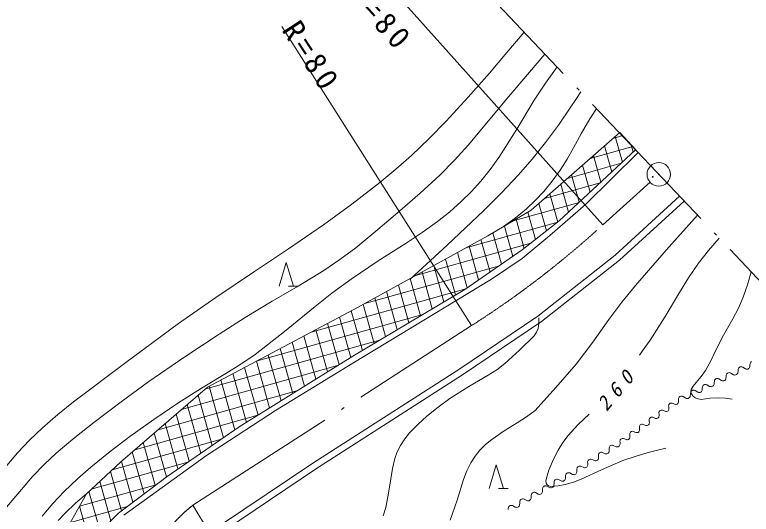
# Model space of a CAD drawing. Units: millimetres, scale not verified. Extents: x 46589 to 686589, y 5897 to 365897.
# Drawn here: x 236320 to 292545, y 261372 to 299456 of the extents above; entities that cross this region are included whole.
import ezdxf

# ---------------------------------------------------------------- set-up
doc = ezdxf.new("R2010")
doc.units = ezdxf.units.MM
doc.header["$LTSCALE"] = 1000
doc.linetypes.add('LONG_DASHED_DOTTED', pattern=[15.25, 12, -1.5, 0.25, -1.5])
doc.layers.add('S-SUV', color=7, linetype='Continuous', lineweight=13)
doc.styles.add('ＭＳ ゴシック', font='')
doc.styles.get('ＭＳ ゴシック').set_extended_font_data('MS Gothic')

msp = doc.modelspace()

# ---------------------------------------------------------------- linework, layer by layer
at = {"layer": 'S-SUV', "linetype": 'LONG_DASHED_DOTTED'}
for p, q in [((299176, 272841), (268824, 304870)), ((284818, 286684), (281223, 283445)), ((249916, 262054), (271200, 275761))]:
    msp.add_line(p, q, dxfattribs=at)
at = {"layer": 'S-SUV'}
for p, q in [((263041, 303715), (281223, 283445)), ((256719, 298567), (271200, 275761)), ((273889, 296568), (275201, 298140)), ((272562, 295009), (273889, 296568)), ((273863, 293011), (276791, 296462)), ((277724, 295478), (276829, 294228)), ((270927, 293161), (272562, 295009)), ((276829, 294228), (275984, 292944)), ((279158, 292991), (279535, 293567)), ((269247, 291352), (270927, 293161)), ((270948, 289545), (273863, 293011)), ((275984, 292944), (274657, 290745)), ((278782, 292425), (279158, 292991)), ((277828, 291046), (278782, 292425)), ((280225, 291528), (280475, 291911)), ((280475, 291911), (280737, 292299)), ((267951, 290018), (269247, 291352)), ((279574, 290433), (280225, 291528)), ((274657, 290745), (273273, 288569)), ((276830, 289707), (277828, 291046)), ((275744, 284547), (282501, 290483)), ((278979, 289314), (279574, 290433)), ((281983, 290028), (282731, 290238)), ((282716, 288219), (282164, 290186)), ((282501, 290483), (283736, 289165)), ((266620, 288734), (267951, 290018)), ((275818, 288454), (276830, 289707)), ((269880, 288366), (270948, 289545)), ((283720, 289151), (277891, 283746)), ((278494, 288442), (278979, 289314)), ((280246, 288501), (283501, 289415)), ((281891, 287455), (281330, 289454)), ((283540, 288983), (283383, 289541)), ((265421, 287677), (266620, 288734)), ((273273, 288569), (272605, 287646)), ((274767, 287248), (275818, 288454)), ((277957, 287599), (278494, 288442)), ((279896, 284984), (283916, 288945)), ((281067, 286691), (280497, 288722)), ((268768, 287230), (269880, 288366)), ((278508, 286975), (282618, 288129)), ((280243, 285927), (279664, 287990)), ((264182, 286665), (265421, 287677)), ((272605, 287646), (271889, 286760)), ((277355, 286776), (277957, 287599)), ((267261, 285843), (268768, 287230)), ((271889, 286760), (271172, 285967)), ((273473, 285873), (274767, 287248)), ((276704, 285989), (277355, 286776)), ((279419, 285163), (278831, 287259)), ((262044, 285018), (264182, 286665)), ((276770, 285449), (281011, 286639)), ((278595, 284398), (277997, 286527)), ((265711, 284499), (267261, 285843)), ((271172, 285967), (270404, 285209)), ((272135, 284539), (273473, 285873)), ((276058, 285293), (276704, 285989)), ((277766, 283648), (277164, 285795)), ((270404, 285209), (269528, 284435)), ((274358, 283733), (279405, 285150)), ((275378, 284647), (276058, 285293)), ((276915, 282980), (276331, 285063)), ((287073, 285612), (282165, 281127)), ((287417, 285249), (282488, 280745)), ((259881, 283428), (262044, 285018)), ((264048, 283075), (265711, 284499)), ((269324, 281882), (272135, 284539)), ((272426, 282599), (275744, 284547)), ((274519, 283952), (275378, 284647)), ((277159, 282613), (279896, 284984)), ((269528, 284435), (268604, 283699)), ((273622, 283302), (274519, 283952)), ((276064, 282312), (275480, 284392)), ((288432, 284179), (286044, 281518)), ((257223, 281598), (259881, 283428)), ((268604, 283699), (267420, 282843)), ((270768, 281687), (277772, 283653)), ((275213, 281644), (274589, 283869)), ((277891, 283746), (275060, 281524)), ((262346, 281697), (264048, 283075)), ((267420, 282843), (266193, 282031)), ((273475, 280435), (272805, 282822)), ((274346, 281033), (273697, 283345)), ((262206, 276979), (272426, 282599)), ((272605, 279836), (271909, 282315)), ((275067, 280874), (277159, 282613)), ((290096, 282423), (289283, 281486)), ((261144, 280799), (262346, 281697)), ((266193, 282031), (264076, 280689)), ((266472, 279270), (269324, 281882)), ((266911, 279566), (275712, 282036)), ((271734, 279237), (271009, 281820)), ((254538, 279821), (257223, 281598)), ((270863, 278639), (270109, 281325)), ((275060, 281524), (270677, 278511)), ((276241, 276473), (282165, 281127)), ((286044, 281518), (283699, 278815)), ((289283, 281486), (288511, 280505)), ((259909, 279950), (261144, 280799)), ((264076, 280689), (261995, 279299)), ((269977, 278095), (269210, 280830)), ((272717, 279297), (275067, 280874)), ((282488, 280745), (276536, 276068)), ((256494, 278762), (257043, 280558)), ((257043, 280558), (257592, 278762)), ((263054, 277445), (273316, 280325)), ((269087, 277566), (268310, 280335)), ((288511, 280505), (287764, 279409)), ((251659, 277891), (254538, 279821)), ((257948, 278758), (259909, 279950)), ((268197, 277037), (267410, 279841)), ((292530, 279855), (292255, 278876)), ((261995, 279299), (260539, 278230)), ((262128, 272892), (272717, 279297)), ((267307, 276508), (266510, 279346)), ((287764, 279409), (287059, 278267)), ((292255, 278876), (291921, 277913)), ((255964, 277622), (257948, 278758)), ((257218, 278762), (257938, 278762)), ((258939, 275252), (270763, 278570)), ((270677, 278511), (262123, 273427)), ((265526, 275450), (264711, 278356)), ((266417, 275979), (265611, 278851)), ((283699, 278815), (282669, 277539)), ((248814, 275912), (251659, 277891)), ((260539, 278230), (259118, 277111)), ((264636, 274921), (263811, 277861)), ((287059, 278267), (285964, 276447)), ((291921, 277913), (291558, 277092)), ((253919, 276385), (255964, 277622)), ((263746, 274392), (262911, 277367)), ((282669, 277539), (281682, 276220)), ((251034, 271073), (262206, 276979)), ((259118, 277111), (256919, 275313)), ((262856, 273863), (262010, 276875)), ((291558, 277092), (291133, 276282)), ((251915, 275102), (253919, 276385)), ((254751, 273038), (267477, 276609)), ((261967, 273330), (261106, 276397)), ((270233, 272411), (276241, 276473)), ((276536, 276068), (270508, 271993)), ((276331, 276356), (276334, 275940)), ((281682, 276220), (280452, 274495)), ((285964, 276447), (284815, 274654)), ((291133, 276282), (290418, 275020)), ((244795, 272943), (248814, 275912)), ((261083, 272779), (260202, 275919)), ((276275, 275537), (276156, 275254)), ((276334, 275940), (276275, 275537)), ((249222, 273320), (251915, 275102)), ((256919, 275313), (254686, 273564)), ((259314, 271678), (258393, 274963)), ((260199, 272229), (259297, 275441)), ((275975, 274984), (274855, 273879)), ((276156, 275254), (275975, 274984)), ((290418, 275020), (289783, 273778)), ((250833, 270900), (264166, 274641)), ((258430, 271128), (257488, 274485)), ((280452, 274495), (279176, 272808)), ((284815, 274654), (284428, 274084)), ((257546, 270577), (256584, 274007)), ((274855, 273879), (273731, 272854)), ((284428, 274084), (284025, 273512)), ((246562, 271487), (249222, 273320)), ((262123, 273427), (253459, 268033)), ((254686, 273564), (253575, 272804)), ((256662, 270027), (255679, 273529)), ((289783, 273778), (289457, 273061)), ((240809, 269942), (244795, 272943)), ((249048, 269360), (260960, 272703)), ((253575, 272804), (252429, 272093)), ((255778, 269476), (254775, 273050)), ((256238, 269287), (262128, 272892)), ((273731, 272854), (273118, 272392)), ((279176, 272808), (277637, 271026)), ((289457, 273061), (289055, 272327)), ((292435, 272627), (292448, 272746)), ((292448, 272746), (292460, 272865)), ((292460, 272865), (292476, 272924)), ((292476, 272924), (292508, 272979)), ((292508, 272979), (292560, 273024)), ((254894, 268926), (253870, 272572)), ((259076, 265272), (270233, 272411)), ((273118, 272392), (272454, 271967)), ((289055, 272327), (288729, 271868)), ((290689, 272087), (290740, 272132)), ((290740, 272132), (290797, 272160)), ((290797, 272160), (290857, 272169)), ((290857, 272169), (290922, 272164)), ((290922, 272164), (290981, 272140)), ((290981, 272140), (291184, 272014)), ((291507, 272127), (291526, 272181)), ((291526, 272181), (291538, 272300)), ((291538, 272300), (291550, 272419)), ((291550, 272419), (291566, 272478)), ((291566, 272478), (291599, 272533)), ((291599, 272533), (291650, 272578)), ((291650, 272578), (291707, 272606)), ((291707, 272606), (291767, 272615)), ((291767, 272615), (291831, 272610)), ((291831, 272610), (291891, 272586)), ((291891, 272586), (292094, 272460)), ((292094, 272460), (292154, 272441)), ((292154, 272441), (292207, 272431)), ((292207, 272431), (292275, 272442)), ((292275, 272442), (292339, 272473)), ((292339, 272473), (292388, 272517)), ((292388, 272517), (292417, 272573)), ((292417, 272573), (292435, 272627)), ((252429, 272093), (250590, 270998)), ((253130, 267807), (252061, 271616)), ((254010, 268375), (252966, 272094)), ((270508, 271993), (259350, 264854)), ((272454, 271967), (270976, 271108)), ((288729, 271868), (288327, 271410)), ((289730, 271526), (289747, 271585)), ((289747, 271585), (289779, 271640)), ((289779, 271640), (289830, 271685)), ((289830, 271685), (289887, 271713)), ((289887, 271713), (289947, 271723)), ((289947, 271723), (290012, 271718)), ((290012, 271718), (290072, 271694)), ((290072, 271694), (290275, 271568)), ((290275, 271568), (290334, 271549)), ((290456, 271549), (290519, 271580)), ((290519, 271580), (290568, 271624)), ((290568, 271624), (290597, 271681)), ((290597, 271681), (290616, 271735)), ((290616, 271735), (290628, 271854)), ((290628, 271854), (290640, 271973)), ((290640, 271973), (290657, 272031)), ((290657, 272031), (290689, 272087)), ((291184, 272014), (291244, 271995)), ((291244, 271995), (291297, 271985)), ((291297, 271985), (291366, 271995)), ((291366, 271995), (291429, 272027)), ((291429, 272027), (291478, 272070)), ((291478, 272070), (291507, 272127)), ((244398, 265350), (251034, 271073)), ((244433, 269950), (246562, 271487)), ((252259, 267211), (251157, 271138)), ((270976, 271108), (269525, 270194)), ((277637, 271026), (276058, 269293)), ((288109, 271145), (287963, 270878)), ((288327, 271410), (288109, 271145)), ((288808, 270961), (288821, 271080)), ((288821, 271080), (288837, 271139)), ((288837, 271139), (288869, 271194)), ((288869, 271194), (288920, 271239)), ((288920, 271239), (288977, 271267)), ((288977, 271267), (289037, 271277)), ((289037, 271277), (289102, 271272)), ((289102, 271272), (289162, 271247)), ((289162, 271247), (289365, 271121)), ((289365, 271121), (289425, 271103)), ((289425, 271103), (289478, 271092)), ((289478, 271092), (289546, 271103)), ((289546, 271103), (289610, 271134)), ((289610, 271134), (289659, 271178)), ((289659, 271178), (289687, 271234)), ((289687, 271234), (289706, 271289)), ((289706, 271289), (289718, 271407)), ((289718, 271407), (289730, 271526)), ((290334, 271549), (290388, 271538)), ((290388, 271538), (290456, 271549)), ((247262, 267820), (257923, 270812)), ((250590, 270998), (248778, 269849)), ((251388, 266614), (250311, 270450)), ((287886, 270396), (287898, 270515)), ((287898, 270515), (287911, 270634)), ((287911, 270634), (287927, 270693)), ((287927, 270693), (287959, 270748)), ((287963, 270878), (287936, 270718)), ((287936, 270718), (287972, 270562)), ((287959, 270748), (288010, 270793)), ((287972, 270562), (288087, 270400)), ((288010, 270793), (288067, 270821)), ((288067, 270821), (288127, 270830)), ((288127, 270830), (288192, 270825)), ((288192, 270825), (288252, 270801)), ((288252, 270801), (288455, 270675)), ((288455, 270675), (288515, 270656)), ((288515, 270656), (288568, 270646)), ((288568, 270646), (288636, 270657)), ((288636, 270657), (288700, 270688)), ((288700, 270688), (288749, 270732)), ((288749, 270732), (288778, 270788)), ((288778, 270788), (288796, 270842)), ((288796, 270842), (288808, 270961)), ((239605, 268970), (240809, 269942)), ((242348, 268369), (244433, 269950)), ((269525, 270194), (268640, 269548)), ((286971, 269855), (286988, 269909)), ((286988, 269909), (286996, 269961)), ((286989, 270069), (287001, 270188)), ((286996, 269961), (286989, 270069)), ((287001, 270188), (287017, 270246)), ((287017, 270246), (287049, 270302)), ((287049, 270302), (287101, 270347)), ((287101, 270347), (287158, 270374)), ((287158, 270374), (287218, 270384)), ((287218, 270384), (287282, 270379)), ((287282, 270379), (287342, 270355)), ((287342, 270355), (287545, 270229)), ((287545, 270229), (287605, 270210)), ((287605, 270210), (287658, 270200)), ((287658, 270200), (287726, 270210)), ((287726, 270210), (287790, 270242)), ((287790, 270242), (287839, 270285)), ((287839, 270285), (287868, 270342)), ((287868, 270342), (287886, 270396)), ((288087, 270400), (288268, 270257)), ((288268, 270257), (288481, 270160)), ((288481, 270160), (288710, 270125)), ((288710, 270125), (289381, 270220)), ((289381, 270220), (290056, 270255)), ((290056, 270255), (290574, 270218)), ((290574, 270218), (291093, 270155)), ((248778, 269849), (246932, 268606)), ((250517, 266017), (249475, 269729)), ((268640, 269548), (267786, 268849)), ((286227, 269315), (286244, 269370)), ((286238, 269638), (286243, 269693)), ((286245, 269530), (286238, 269638)), ((286243, 269693), (286263, 269747)), ((286244, 269370), (286253, 269422)), ((286253, 269422), (286245, 269530)), ((286263, 269747), (286302, 269795)), ((286302, 269795), (286349, 269829)), ((286349, 269829), (286401, 269847)), ((286401, 269847), (286459, 269852)), ((286459, 269852), (286516, 269840)), ((286516, 269840), (286717, 269759)), ((286717, 269759), (286774, 269751)), ((286774, 269751), (286823, 269750)), ((286823, 269750), (286882, 269770)), ((286882, 269770), (286934, 269808)), ((286934, 269808), (286971, 269855)), ((238448, 267958), (239605, 268970)), ((245477, 266281), (254886, 268921)), ((249646, 265420), (248639, 269008)), ((250965, 265844), (256238, 269287)), ((267786, 268849), (267106, 268237)), ((275392, 268797), (274675, 268339)), ((276058, 269293), (275392, 268797)), ((280165, 269012), (279339, 268206)), ((284862, 268751), (284914, 268769)), ((284914, 268769), (284972, 268774)), ((284972, 268774), (285029, 268762)), ((285029, 268762), (285230, 268680)), ((285447, 268730), (285484, 268776)), ((285484, 268776), (285501, 268831)), ((285494, 269099), (285500, 269154)), ((285502, 268991), (285494, 269099)), ((285500, 269154), (285520, 269208)), ((285501, 268831), (285509, 268883)), ((285509, 268883), (285502, 268991)), ((285520, 269208), (285559, 269256)), ((285559, 269256), (285605, 269290)), ((285605, 269290), (285657, 269308)), ((285657, 269308), (285716, 269313)), ((285716, 269313), (285773, 269301)), ((285773, 269301), (285974, 269219)), ((285974, 269219), (286030, 269212)), ((286030, 269212), (286079, 269211)), ((286079, 269211), (286138, 269231)), ((286138, 269231), (286190, 269269)), ((286190, 269269), (286227, 269315)), ((240898, 267219), (242348, 268369)), ((246932, 268606), (245109, 267306)), ((248775, 264823), (247803, 268286)), ((267106, 268237), (266468, 267580)), ((274675, 268339), (273688, 267736)), ((279339, 268206), (278562, 267364)), ((284072, 268178), (284118, 268212)), ((284118, 268212), (284170, 268230)), ((284170, 268230), (284229, 268235)), ((284229, 268235), (284286, 268223)), ((284286, 268223), (284487, 268141)), ((284703, 268191), (284740, 268237)), ((284740, 268237), (284757, 268292)), ((284751, 268560), (284756, 268615)), ((284758, 268452), (284751, 268560)), ((284756, 268615), (284776, 268669)), ((284757, 268292), (284765, 268343)), ((284765, 268343), (284758, 268452)), ((284776, 268669), (284815, 268717)), ((284815, 268717), (284862, 268751)), ((285230, 268680), (285287, 268673)), ((285287, 268673), (285336, 268672)), ((285336, 268672), (285395, 268692)), ((285395, 268692), (285447, 268730)), ((237460, 267022), (238448, 267958)), ((253459, 268033), (247949, 264258)), ((273688, 267736), (272732, 267080)), ((283289, 267591), (283328, 267639)), ((283328, 267639), (283374, 267673)), ((283374, 267673), (283427, 267691)), ((283427, 267691), (283485, 267696)), ((283485, 267696), (283542, 267684)), ((283542, 267684), (283743, 267602)), ((283908, 267614), (283960, 267652)), ((283960, 267652), (283997, 267698)), ((283997, 267698), (284014, 267753)), ((284007, 268021), (284012, 268076)), ((284014, 267912), (284007, 268021)), ((284012, 268076), (284033, 268130)), ((284022, 267804), (284014, 267912)), ((284014, 267753), (284022, 267804)), ((284033, 268130), (284072, 268178)), ((284487, 268141), (284543, 268134)), ((284543, 268134), (284592, 268133)), ((284592, 268133), (284651, 268153)), ((284651, 268153), (284703, 268191)), ((239487, 266023), (240898, 267219)), ((245109, 267306), (243605, 266162)), ((243764, 264761), (252098, 267100)), ((247904, 264224), (246966, 267565)), ((266090, 267110), (265765, 266610)), ((266468, 267580), (266090, 267110)), ((272732, 267080), (272255, 266683)), ((278562, 267364), (278166, 266842)), ((282546, 267052), (282584, 267100)), ((282584, 267100), (282631, 267133)), ((282631, 267133), (282683, 267151)), ((282683, 267151), (282742, 267157)), ((282742, 267157), (282799, 267145)), ((282799, 267145), (282999, 267063)), ((283105, 267055), (283164, 267075)), ((283164, 267075), (283216, 267113)), ((283216, 267113), (283253, 267159)), ((283253, 267159), (283270, 267214)), ((283263, 267481), (283269, 267536)), ((283271, 267373), (283263, 267481)), ((283269, 267536), (283289, 267591)), ((283270, 267214), (283278, 267265)), ((283278, 267265), (283271, 267373)), ((283743, 267602), (283799, 267595)), ((283799, 267595), (283849, 267594)), ((283849, 267594), (283908, 267614)), ((236523, 266049), (237460, 267022)), ((247047, 263577), (246130, 266844)), ((265765, 266610), (265526, 266123)), ((272255, 266683), (271826, 266247)), ((278166, 266842), (277803, 266262)), ((281712, 266477), (281736, 266534)), ((281736, 266534), (281780, 266583)), ((281780, 266583), (281832, 266616)), ((281832, 266616), (281889, 266632)), ((281889, 266632), (281951, 266635)), ((281951, 266635), (282011, 266618)), ((282011, 266618), (282220, 266520)), ((282220, 266520), (282280, 266509)), ((282280, 266509), (282332, 266505)), ((282332, 266505), (282396, 266523)), ((282396, 266523), (282454, 266560)), ((282454, 266560), (282496, 266607)), ((282496, 266607), (282517, 266665)), ((282517, 266665), (282529, 266719)), ((282520, 266942), (282525, 266997)), ((282527, 266834), (282520, 266942)), ((282525, 266997), (282546, 267052)), ((282529, 266719), (282527, 266834)), ((282999, 267063), (283056, 267056)), ((283056, 267056), (283105, 267055)), ((234873, 264094), (236523, 266049)), ((238559, 265158), (239487, 266023)), ((243605, 266162), (242137, 264969)), ((246190, 262931), (245294, 266123)), ((265526, 266123), (265342, 265613)), ((271826, 266247), (271466, 265795)), ((277803, 266262), (277453, 265574)), ((280879, 265888), (280888, 265947)), ((280888, 265947), (280913, 266003)), ((280913, 266003), (280957, 266052)), ((280957, 266052), (281009, 266085)), ((281009, 266085), (281065, 266101)), ((281065, 266101), (281128, 266104)), ((281128, 266104), (281188, 266087)), ((281188, 266087), (281397, 265989)), ((281397, 265989), (281457, 265978)), ((281457, 265978), (281509, 265974)), ((281509, 265974), (281573, 265992)), ((281573, 265992), (281631, 266029)), ((281631, 266029), (281673, 266077)), ((281673, 266077), (281694, 266134)), ((281694, 266134), (281706, 266188)), ((281703, 266419), (281712, 266477)), ((281704, 266304), (281703, 266419)), ((281706, 266188), (281704, 266304)), ((283759, 265813), (284788, 266100)), ((284788, 266100), (285397, 266252)), ((285397, 266252), (286017, 266401)), ((245332, 262285), (244458, 265402)), ((244656, 261306), (250965, 265844)), ((265342, 265613), (265156, 264856)), ((271466, 265795), (271149, 265299)), ((277453, 265574), (277104, 264743)), ((280056, 265358), (280065, 265416)), ((280065, 265416), (280090, 265473)), ((280090, 265473), (280134, 265521)), ((280134, 265521), (280185, 265555)), ((280185, 265555), (280242, 265571)), ((280242, 265571), (280305, 265573)), ((280305, 265573), (280365, 265557)), ((280365, 265557), (280574, 265458)), ((280574, 265458), (280633, 265447)), ((280633, 265447), (280686, 265443)), ((280686, 265443), (280750, 265461)), ((280750, 265461), (280807, 265498)), ((280807, 265498), (280850, 265546)), ((280850, 265546), (280871, 265603)), ((280871, 265603), (280883, 265657)), ((280881, 265773), (280879, 265888)), ((280883, 265657), (280881, 265773)), ((281112, 264766), (282752, 265470)), ((282752, 265470), (283759, 265813)), ((237674, 264251), (238559, 265158)), ((242137, 264969), (241099, 264060)), ((241797, 262933), (244398, 265350)), ((242163, 263274), (249530, 265341)), ((252027, 260540), (259076, 265272)), ((259350, 264854), (252335, 260145)), ((265156, 264856), (265026, 264069)), ((271149, 265299), (270837, 264676)), ((272530, 263344), (273079, 265139)), ((273079, 265139), (273628, 263344)), ((279233, 264827), (279242, 264885)), ((279235, 264711), (279233, 264827)), ((279242, 264885), (279267, 264942)), ((279267, 264942), (279311, 264991)), ((279311, 264991), (279362, 265024)), ((279362, 265024), (279419, 265040)), ((279419, 265040), (279481, 265042)), ((279481, 265042), (279542, 265026)), ((279542, 265026), (279751, 264928)), ((279751, 264928), (279810, 264916)), ((279810, 264916), (279863, 264912)), ((279863, 264912), (279927, 264930)), ((279927, 264930), (279984, 264967)), ((279984, 264967), (280026, 265015)), ((280026, 265015), (280048, 265072)), ((280048, 265072), (280059, 265127)), ((280058, 265242), (280056, 265358)), ((280059, 265127), (280058, 265242)), ((244475, 261638), (243633, 264639)), ((247949, 264258), (244236, 261458)), ((270837, 264676), (270575, 264017)), ((276952, 264313), (276874, 263923)), ((277104, 264743), (276952, 264313)), ((278361, 264213), (278366, 264332)), ((278366, 264332), (278378, 264391)), ((278378, 264391), (278407, 264448)), ((278407, 264448), (278455, 264495)), ((278455, 264495), (278509, 264526)), ((278509, 264526), (278568, 264540)), ((278568, 264540), (278632, 264539)), ((278632, 264539), (278693, 264518)), ((278693, 264518), (278902, 264406)), ((278902, 264406), (278963, 264391)), ((278963, 264391), (279016, 264384)), ((279016, 264384), (279083, 264399)), ((279083, 264399), (279144, 264434)), ((279144, 264434), (279190, 264480)), ((279190, 264480), (279215, 264538)), ((279215, 264538), (279230, 264593)), ((279230, 264593), (279235, 264711)), ((279559, 264036), (281112, 264766)), ((235272, 261438), (237674, 264251)), ((241099, 264060), (240103, 263107)), ((243655, 260862), (242809, 263874)), ((265026, 264069), (264865, 262975)), ((270575, 264017), (270091, 262444)), ((276874, 263923), (276887, 263746)), ((276887, 263746), (276953, 263612)), ((277482, 263596), (277487, 263715)), ((277487, 263715), (277492, 263833)), ((277492, 263833), (277504, 263893)), ((277504, 263893), (277533, 263949)), ((277533, 263949), (277581, 263997)), ((277581, 263997), (277636, 264028)), ((277636, 264028), (277694, 264042)), ((277694, 264042), (277759, 264041)), ((277759, 264041), (277820, 264020)), ((277820, 264020), (278028, 263908)), ((278028, 263908), (278089, 263893)), ((278089, 263893), (278142, 263886)), ((278142, 263886), (278209, 263901)), ((278209, 263901), (278270, 263936)), ((278270, 263936), (278316, 263982)), ((278316, 263982), (278341, 264040)), ((278326, 263628), (278968, 263809)), ((278341, 264040), (278356, 264095)), ((278356, 264095), (278361, 264213)), ((278968, 263809), (279559, 264036)), ((241263, 261982), (247106, 263622)), ((273255, 263344), (273975, 263344)), ((276609, 263098), (276613, 263217)), ((276613, 263217), (276618, 263335)), ((276618, 263335), (276631, 263394)), ((276631, 263394), (276659, 263451)), ((276659, 263451), (276707, 263499)), ((276707, 263499), (276762, 263530)), ((276762, 263530), (276821, 263543)), ((276821, 263543), (276885, 263542)), ((276885, 263542), (276946, 263522)), ((276946, 263522), (277155, 263410)), ((276953, 263612), (277073, 263533)), ((277073, 263533), (277254, 263497)), ((277155, 263410), (277215, 263395)), ((277215, 263395), (277268, 263388)), ((277254, 263497), (277793, 263533)), ((277268, 263388), (277335, 263402)), ((277335, 263402), (277396, 263437)), ((277396, 263437), (277442, 263484)), ((277442, 263484), (277467, 263541)), ((277467, 263541), (277482, 263596)), ((277793, 263533), (278326, 263628)), ((236415, 253351), (241797, 262933)), ((240103, 263107), (239238, 262193)), ((240962, 262214), (241797, 262933)), ((242867, 259968), (241985, 263108)), ((264865, 262975), (264645, 261892)), ((275720, 262545), (275735, 262600)), ((275735, 262600), (275740, 262718)), ((275740, 262718), (275744, 262837)), ((275744, 262837), (275757, 262896)), ((275757, 262896), (275785, 262953)), ((275785, 262953), (275833, 263001)), ((275833, 263001), (275888, 263032)), ((275888, 263032), (275947, 263045)), ((275947, 263045), (276011, 263044)), ((276011, 263044), (276072, 263024)), ((276072, 263024), (276281, 262911)), ((276281, 262911), (276341, 262897)), ((276341, 262897), (276395, 262889)), ((276395, 262889), (276461, 262904)), ((276461, 262904), (276523, 262939)), ((276523, 262939), (276569, 262986)), ((276569, 262986), (276594, 263043)), ((276594, 263043), (276609, 263098)), ((239238, 262193), (238417, 261238)), ((240165, 261462), (240962, 262214)), ((249916, 262054), (256114, 251919)), ((270091, 262444), (269558, 260913)), ((274086, 262004), (274141, 262035)), ((274141, 262035), (274200, 262049)), ((274200, 262049), (274264, 262048)), ((274264, 262048), (274325, 262027)), ((274325, 262027), (274533, 261915)), ((274821, 261989), (274846, 262047)), ((274846, 262047), (274861, 262102)), ((274861, 262102), (274866, 262220)), ((274866, 262220), (274871, 262339)), ((274871, 262339), (274883, 262398)), ((274883, 262398), (274912, 262455)), ((274912, 262455), (274960, 262502)), ((274960, 262502), (275014, 262533)), ((275014, 262533), (275073, 262547)), ((275073, 262547), (275137, 262546)), ((275137, 262546), (275198, 262525)), ((275198, 262525), (275407, 262413)), ((275407, 262413), (275468, 262398)), ((275468, 262398), (275521, 262391)), ((275521, 262391), (275588, 262406)), ((275588, 262406), (275649, 262441)), ((275649, 262441), (275695, 262487)), ((275695, 262487), (275720, 262545)), ((239648, 260897), (240165, 261462)), ((240570, 260749), (244912, 261968)), ((242149, 258824), (241263, 261982)), ((244236, 261458), (243018, 260209)), ((264645, 261892), (264452, 261240)), ((273992, 261722), (273997, 261840)), ((273997, 261840), (274009, 261900)), ((274009, 261900), (274038, 261956)), ((274038, 261956), (274086, 262004)), ((274533, 261915), (274594, 261900)), ((274594, 261900), (274647, 261893)), ((274647, 261893), (274714, 261908)), ((274714, 261908), (274775, 261943)), ((274775, 261943), (274821, 261989))]:
    msp.add_line(p, q, dxfattribs=at)
for centre, radius in [((285487, 287287), 896), ((285487, 287287), 27), ((285018, 287095), 31.2), ((285018, 287095), 25), ((285018, 287095), 18.8), ((285018, 287095), 12.5), ((285018, 287095), 6.3)]:
    msp.add_circle(centre, radius, dxfattribs=at)
at = {"layer": 'S-SUV', "linetype": 'LONG_DASHED_DOTTED'}
for centre, radius, start, end in [((232305, 336865), 72433, 302.47861, 312.48134), ((256854, 253111), 11318, 127.8056, 259.4059)]:
    msp.add_arc(centre, radius, start, end, dxfattribs=at)

# ---------------------------------------------------------------- texts
at = {"layer": 'S-SUV', "attachment_point": 7, "style": 'ＭＳ ゴシック'}
for s, insert, char_height, rotation in [('\\T1.3;R=80', (261623, 300870), 1686, 312.2), ('\\T1.3;R=80', (256639, 298273), 1686, 303.2), ('\\T1.73;\\Q15;260', (281510, 269143), 1100, 49.8)]:
    msp.add_mtext(s, dxfattribs=dict(at, insert=insert, char_height=char_height, rotation=rotation))

doc.saveas('drawing.dxf')
